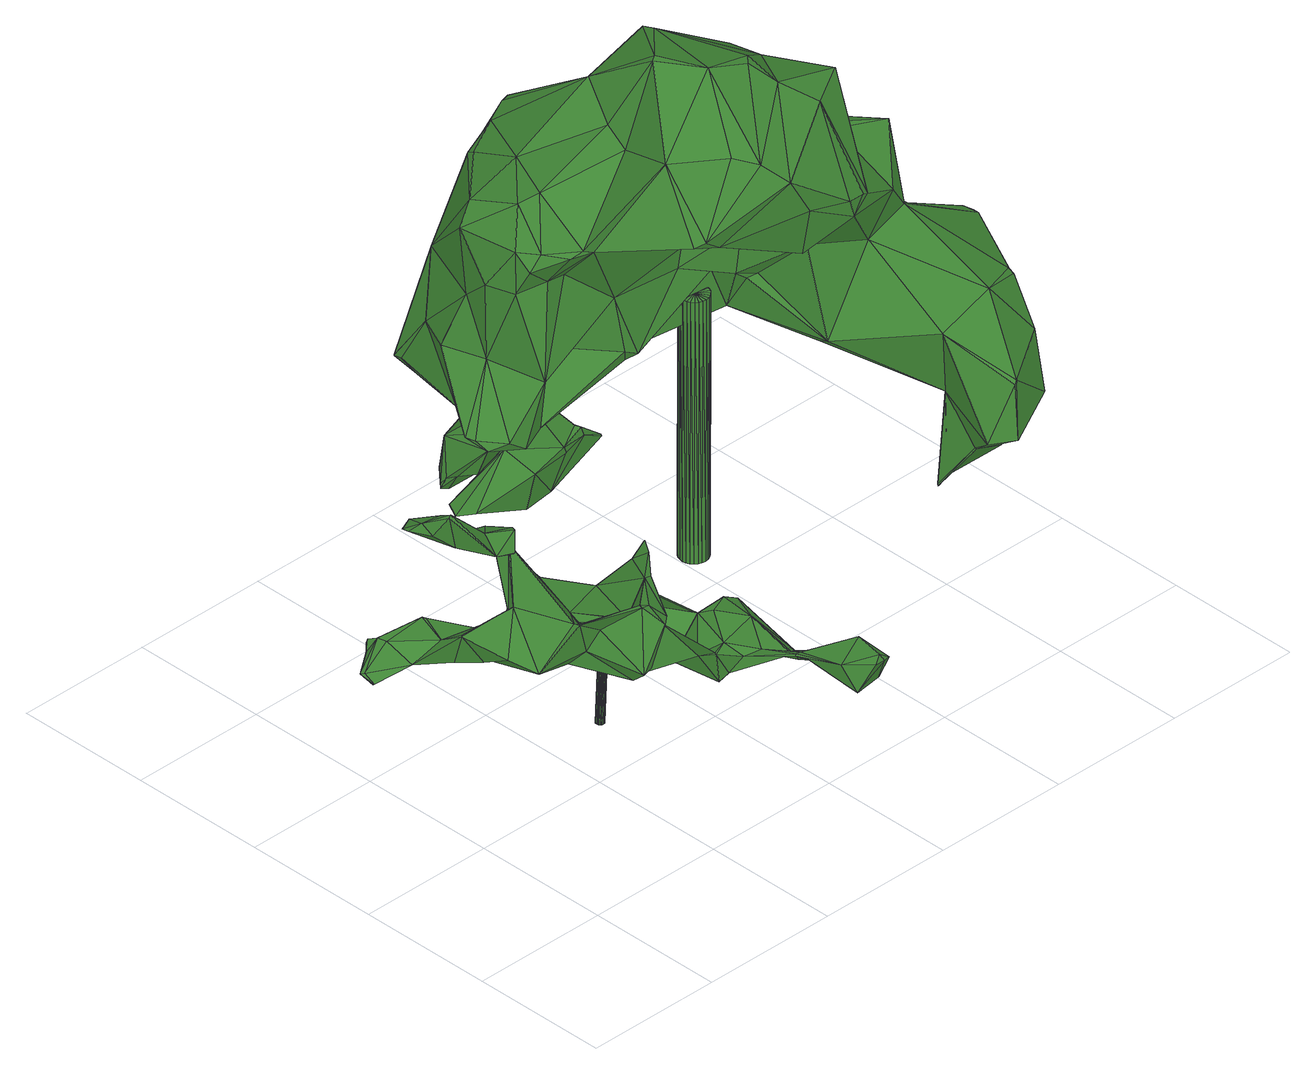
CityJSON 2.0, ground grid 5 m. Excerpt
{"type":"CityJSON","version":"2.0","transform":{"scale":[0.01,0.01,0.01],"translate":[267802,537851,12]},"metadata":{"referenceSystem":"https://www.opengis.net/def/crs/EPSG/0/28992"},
"CityObjects":{
"tree1":{"type":"SolitaryVegetationObject","attributes":{"gtid":415,"crown_width_m":8.97,"crown_median_z":16.67,"crown_r50_m":0.364,"crown_porosity":0.885,"trunk_H_m":3.82,"trunk_DBH_m":0.286,"trunk_radius_m":0.143,"trunk_base_height_m":12.85,"original_gtid":"469"},"geometry":[{"type":"Solid","lod":"3","boundaries":[[[[0,1,2]],[[3,4,5]],[[6,7,8]],[[9,10,11]],[[12,13,14]],[[15,16,17]],[[18,19,15]],[[2,20,21]],[[11,22,9]],[[23,24,25]],[[26,25,24]],[[27,5,28]],[[29,10,9]],[[30,9,22]],[[31,32,33]],[[17,16,34]],[[17,34,35]],[[36,37,38]],[[39,28,40]],[[41,39,40]],[[20,18,15]],[[20,15,17]],[[42,43,44]],[[45,43,46]],[[47,48,49]],[[25,29,30]],[[9,30,29]],[[50,51,52]],[[39,53,28]],[[54,53,39]],[[55,56,57]],[[58,59,60]],[[1,61,62]],[[52,63,64]],[[65,66,2]],[[67,68,69]],[[70,71,72]],[[73,74,75]],[[8,7,35]],[[76,55,57]],[[33,77,42]],[[18,78,19]],[[79,67,80]],[[81,82,83]],[[11,23,22]],[[84,85,66]],[[86,87,88]],[[89,90,91]],[[89,91,92]],[[2,18,20]],[[73,93,77]],[[73,77,74]],[[7,0,21]],[[7,21,20]],[[93,42,77]],[[94,86,75]],[[43,42,93]],[[23,25,22]],[[30,22,25]],[[95,67,96]],[[97,98,99]],[[100,101,102]],[[28,53,27]],[[103,5,27]],[[3,5,103]],[[104,105,106]],[[107,108,109]],[[110,46,69]],[[111,112,113]],[[114,115,116]],[[40,28,5]],[[25,26,92]],[[4,117,41]],[[114,44,118]],[[111,119,104]],[[100,12,101]],[[120,98,121]],[[16,122,34]],[[123,124,58]],[[54,83,53]],[[35,7,20]],[[60,125,24]],[[41,5,4]],[[121,76,104]],[[121,126,76]],[[127,109,108]],[[23,11,128]],[[40,5,41]],[[10,128,11]],[[85,2,66]],[[18,2,85]],[[123,129,100]],[[124,123,100]],[[130,58,60]],[[131,132,133]],[[66,134,84]],[[12,135,136]],[[12,136,90]],[[64,137,138]],[[139,105,57]],[[33,32,37]],[[37,32,140]],[[19,78,84]],[[84,78,85]],[[141,132,142]],[[143,83,144]],[[134,34,122]],[[134,122,84]],[[145,146,63]],[[16,15,122]],[[38,147,14]],[[127,101,12]],[[35,34,134]],[[103,83,3]],[[36,13,90]],[[78,18,85]],[[57,105,76]],[[36,14,13]],[[27,53,103]],[[83,103,53]],[[133,148,131]],[[80,149,55]],[[150,115,110]],[[93,151,43]],[[43,151,152]],[[153,154,155]],[[35,20,17]],[[71,156,136]],[[91,136,156]],[[80,67,149]],[[145,116,153]],[[148,133,157]],[[47,50,48]],[[88,158,75]],[[75,158,73]],[[66,65,134]],[[159,82,81]],[[153,115,154]],[[41,160,39]],[[75,74,94]],[[42,44,31]],[[106,111,104]],[[129,123,72]],[[97,121,98]],[[35,134,8]],[[8,134,65]],[[120,131,99]],[[102,101,127]],[[84,122,19]],[[80,55,126]],[[123,128,72]],[[38,14,36]],[[158,149,73]],[[38,161,162]],[[163,162,161]],[[105,139,106]],[[82,113,164]],[[96,152,73]],[[165,111,106]],[[6,8,62]],[[118,46,110]],[[76,105,104]],[[118,45,46]],[[104,119,121]],[[2,1,62]],[[166,68,167]],[[24,23,130]],[[71,135,129]],[[90,13,12]],[[168,169,67]],[[95,96,73]],[[102,59,58]],[[170,24,125]],[[170,125,107]],[[54,171,83]],[[140,145,63]],[[49,50,162]],[[48,50,49]],[[132,131,120]],[[113,120,111]],[[113,132,120]],[[140,137,37]],[[6,150,7]],[[150,0,7]],[[126,55,76]],[[12,147,127]],[[14,147,12]],[[167,68,97]],[[79,80,126]],[[94,74,33]],[[52,162,50]],[[52,64,162]],[[33,74,77]],[[90,136,91]],[[145,153,51]],[[128,70,72]],[[147,38,64]],[[109,127,147]],[[115,153,116]],[[15,19,122]],[[172,173,150]],[[119,111,120]],[[79,97,68]],[[79,68,67]],[[46,43,152]],[[10,174,128]],[[29,174,10]],[[91,156,174]],[[163,49,162]],[[89,26,170]],[[6,62,165]],[[41,117,157]],[[88,87,158]],[[175,37,36]],[[112,1,172]],[[112,61,1]],[[42,31,33]],[[113,68,164]],[[133,141,160]],[[0,2,21]],[[75,86,88]],[[99,98,120]],[[63,94,33]],[[91,176,92]],[[44,114,32]],[[44,32,31]],[[114,118,115]],[[110,115,118]],[[52,87,86]],[[82,164,83]],[[79,121,97]],[[126,121,79]],[[128,123,58]],[[163,51,49]],[[114,116,32]],[[144,83,164]],[[140,32,116]],[[26,24,170]],[[2,62,65]],[[39,160,141]],[[113,112,68]],[[141,54,39]],[[141,171,54]],[[141,81,171]],[[141,142,81]],[[112,69,68]],[[130,23,58]],[[128,58,23]],[[64,109,147]],[[119,120,121]],[[106,139,165]],[[52,86,63]],[[102,107,59]],[[145,140,116]],[[158,52,149]],[[64,177,109]],[[107,177,138]],[[133,132,141]],[[38,162,64]],[[166,164,68]],[[144,164,166]],[[149,56,55]],[[158,87,52]],[[81,83,171]],[[138,177,64]],[[117,4,178]],[[3,178,4]],[[143,178,83]],[[3,83,178]],[[6,165,150]],[[168,179,169]],[[111,61,112]],[[63,86,94]],[[160,157,133]],[[41,157,160]],[[148,157,117]],[[109,177,107]],[[143,167,178]],[[139,150,165]],[[96,67,169]],[[110,69,112]],[[45,44,43]],[[159,113,82]],[[169,179,96]],[[142,159,81]],[[96,179,152]],[[152,179,168]],[[132,113,142]],[[142,113,159]],[[131,167,99]],[[97,99,167]],[[33,37,180]],[[138,180,175]],[[37,175,180]],[[67,69,168]],[[135,71,136]],[[0,150,173]],[[0,173,1]],[[172,1,173]],[[56,154,57]],[[57,154,139]],[[56,155,154]],[[139,154,150]],[[115,150,154]],[[118,44,45]],[[46,168,69]],[[46,152,168]],[[33,180,137]],[[138,137,180]],[[49,51,47]],[[50,47,51]],[[33,137,140]],[[33,140,63]],[[129,135,12]],[[107,102,108]],[[110,112,172]],[[172,150,110]],[[149,51,56]],[[56,51,155]],[[52,51,149]],[[102,127,108]],[[58,124,102]],[[149,95,73]],[[153,155,51]],[[65,62,8]],[[130,60,24]],[[137,64,161]],[[38,37,161]],[[137,161,37]],[[93,73,151]],[[73,152,151]],[[144,166,143]],[[178,167,181]],[[70,174,156]],[[70,156,71]],[[138,175,89]],[[26,89,92]],[[89,175,90]],[[36,90,175]],[[63,146,64]],[[161,64,146]],[[12,100,129]],[[102,124,100]],[[72,71,129]],[[145,51,146]],[[149,67,95]],[[161,146,163]],[[163,146,51]],[[138,170,107]],[[89,170,138]],[[131,181,167]],[[143,166,167]],[[128,174,70]],[[111,62,61]],[[165,62,111]],[[60,59,125]],[[107,125,59]],[[131,148,181]],[[178,181,117]],[[117,181,148]],[[25,176,29]],[[174,29,176]],[[92,176,25]],[[174,176,91]],[[182,183,184]],[[182,184,185]],[[185,184,186]],[[185,186,187]],[[184,183,188]],[[184,188,186]],[[186,188,189]],[[186,189,187]],[[188,183,190]],[[188,190,189]],[[189,190,191]],[[189,191,187]],[[190,183,192]],[[190,192,191]],[[191,192,193]],[[191,193,187]],[[192,183,194]],[[192,194,193]],[[193,194,195]],[[193,195,187]],[[194,183,196]],[[194,196,195]],[[195,196,197]],[[195,197,187]],[[196,183,198]],[[196,198,197]],[[197,198,199]],[[197,199,187]],[[198,183,200]],[[198,200,199]],[[199,200,201]],[[199,201,187]],[[200,183,202]],[[200,202,201]],[[201,202,203]],[[201,203,187]],[[202,183,204]],[[202,204,203]],[[203,204,205]],[[203,205,187]],[[204,183,206]],[[204,206,205]],[[205,206,207]],[[205,207,187]],[[206,183,208]],[[206,208,207]],[[207,208,209]],[[207,209,187]],[[208,183,210]],[[208,210,209]],[[209,210,211]],[[209,211,187]],[[210,183,212]],[[210,212,211]],[[211,212,213]],[[211,213,187]],[[212,183,214]],[[212,214,213]],[[213,214,215]],[[213,215,187]],[[214,183,216]],[[214,216,215]],[[215,216,217]],[[215,217,187]],[[216,183,218]],[[216,218,217]],[[217,218,219]],[[217,219,187]],[[218,183,220]],[[218,220,219]],[[219,220,221]],[[219,221,187]],[[220,183,222]],[[220,222,221]],[[221,222,223]],[[221,223,187]],[[222,183,224]],[[222,224,223]],[[223,224,225]],[[223,225,187]],[[224,183,226]],[[224,226,225]],[[225,226,227]],[[225,227,187]],[[226,183,228]],[[226,228,227]],[[227,228,229]],[[227,229,187]],[[228,183,230]],[[228,230,229]],[[229,230,231]],[[229,231,187]],[[230,183,182]],[[230,182,231]],[[231,182,185]],[[231,185,187]]]]}]},
"tree2":{"type":"SolitaryVegetationObject","attributes":{"gtid":102,"crown_width_m":15.46,"crown_median_z":23.68,"crown_r50_m":0.574,"crown_porosity":0.86,"trunk_H_m":10,"trunk_DBH_m":1.02,"trunk_radius_m":0.509,"trunk_base_height_m":13.68,"original_gtid":"110"},"geometry":[{"type":"Solid","lod":"3","boundaries":[[[[232,233,234]],[[235,236,237]],[[238,239,240]],[[241,242,243]],[[244,245,246]],[[244,247,248]],[[249,250,251]],[[252,253,254]],[[255,256,257]],[[258,259,260]],[[261,244,248]],[[261,262,244]],[[263,264,265]],[[266,267,268]],[[269,270,271]],[[244,262,245]],[[272,273,274]],[[275,276,277]],[[278,237,279]],[[280,281,282]],[[280,282,283]],[[275,284,262]],[[275,262,261]],[[285,286,287]],[[288,271,275]],[[277,288,275]],[[237,236,289]],[[290,291,292]],[[293,294,295]],[[237,296,235]],[[297,298,299]],[[260,300,258]],[[300,260,241]],[[301,302,303]],[[255,257,304]],[[305,304,257]],[[306,250,307]],[[243,308,309]],[[310,311,312]],[[313,248,247]],[[314,315,238]],[[316,317,280]],[[249,318,319]],[[316,320,321]],[[322,323,324]],[[325,326,327]],[[328,329,330]],[[298,331,332]],[[280,283,297]],[[333,334,335]],[[260,336,241]],[[305,337,304]],[[284,338,262]],[[284,339,338]],[[340,282,281]],[[341,236,342]],[[343,344,345]],[[337,346,347]],[[348,336,349]],[[268,350,316]],[[291,256,351]],[[352,353,354]],[[355,330,329]],[[314,296,315]],[[266,356,267]],[[346,337,357]],[[233,358,347]],[[297,263,359]],[[263,297,360]],[[316,280,299]],[[251,291,351]],[[325,252,361]],[[288,362,363]],[[364,365,366]],[[337,347,304]],[[268,286,367]],[[285,367,286]],[[368,369,370]],[[237,278,296]],[[371,372,373]],[[284,373,372]],[[289,236,341]],[[291,257,256]],[[374,292,306]],[[374,306,307]],[[362,277,375]],[[341,376,377]],[[378,376,379]],[[380,362,381]],[[382,383,345]],[[384,247,244]],[[323,314,385]],[[314,238,385]],[[370,272,274]],[[248,381,375]],[[329,384,386]],[[296,314,235]],[[293,295,335]],[[313,381,248]],[[286,267,287]],[[248,277,276]],[[316,321,268]],[[286,268,267]],[[387,318,369]],[[261,276,275]],[[307,250,388]],[[347,251,255]],[[304,347,255]],[[339,389,338]],[[390,391,392]],[[272,232,273]],[[288,277,362]],[[244,246,384]],[[393,289,377]],[[394,395,396]],[[397,246,338]],[[380,363,362]],[[284,275,271]],[[375,277,248]],[[248,276,261]],[[331,326,332]],[[232,358,233]],[[346,391,390]],[[295,391,346]],[[369,249,370]],[[289,341,377]],[[398,379,376]],[[399,310,400]],[[328,341,342]],[[401,399,334]],[[402,376,355]],[[398,376,402]],[[246,397,403]],[[274,368,370]],[[404,273,232]],[[362,375,381]],[[405,254,348]],[[233,347,234]],[[406,319,318]],[[269,271,288]],[[271,270,373]],[[271,373,284]],[[317,281,280]],[[308,243,242]],[[341,328,376]],[[407,408,327]],[[398,409,379]],[[376,330,355]],[[376,328,330]],[[240,381,385]],[[331,408,407]],[[247,384,329]],[[313,247,329]],[[294,293,382]],[[410,331,359]],[[393,377,378]],[[329,411,322]],[[357,257,291]],[[376,378,377]],[[351,256,255]],[[412,413,396]],[[285,340,367]],[[408,410,265]],[[406,414,319]],[[415,319,414]],[[268,321,266]],[[232,251,358]],[[367,281,317]],[[351,255,251]],[[246,403,386]],[[358,251,347]],[[389,416,417]],[[418,416,389]],[[232,272,251]],[[370,251,272]],[[339,418,389]],[[340,281,367]],[[370,249,251]],[[369,318,249]],[[367,350,268]],[[316,350,317]],[[317,350,367]],[[419,269,420]],[[318,387,406]],[[324,385,381]],[[323,385,324]],[[366,349,421]],[[407,327,326]],[[298,332,422]],[[359,263,265]],[[310,423,424]],[[287,340,285]],[[425,426,307]],[[331,298,359]],[[371,373,419]],[[427,419,420]],[[369,368,303]],[[413,427,363]],[[245,262,338]],[[428,287,356]],[[303,302,374]],[[396,429,300]],[[303,374,406]],[[369,303,387]],[[270,419,373]],[[430,352,393]],[[354,393,352]],[[329,386,355]],[[357,291,290]],[[305,357,337]],[[305,257,357]],[[302,399,401]],[[421,431,432]],[[421,349,431]],[[297,359,298]],[[360,297,283]],[[431,433,259]],[[346,390,234]],[[346,234,347]],[[413,363,434]],[[324,313,322]],[[241,336,348]],[[242,241,348]],[[303,406,387]],[[283,435,360]],[[252,325,253]],[[430,353,352]],[[405,353,430]],[[309,308,400]],[[399,400,308]],[[405,430,252]],[[252,435,282]],[[284,418,339]],[[288,420,269]],[[234,404,232]],[[274,273,368]],[[436,432,431]],[[270,269,419]],[[418,284,416]],[[404,417,371]],[[301,368,404]],[[301,404,371]],[[437,383,438]],[[410,359,265]],[[410,408,331]],[[294,382,439]],[[380,434,363]],[[411,235,323]],[[399,302,423]],[[424,423,302]],[[390,439,440]],[[293,335,334]],[[441,325,327]],[[253,325,441]],[[401,333,290]],[[334,333,401]],[[442,443,444]],[[411,323,322]],[[404,368,273]],[[393,442,430]],[[322,313,329]],[[393,378,442]],[[236,411,342]],[[324,381,313]],[[240,380,381]],[[419,301,371]],[[398,402,445]],[[446,398,445]],[[349,336,433]],[[327,254,441]],[[253,441,254]],[[368,301,303]],[[354,353,364]],[[290,333,357]],[[346,357,333]],[[374,414,406]],[[295,392,391]],[[249,319,388]],[[312,396,309]],[[360,435,263]],[[267,356,287]],[[309,395,243]],[[309,396,395]],[[312,311,412]],[[413,412,311]],[[447,296,278]],[[349,433,431]],[[260,433,336]],[[260,259,433]],[[447,315,296]],[[259,436,431]],[[259,258,436]],[[448,364,366]],[[279,289,366]],[[279,366,421]],[[345,443,442]],[[442,343,345]],[[428,320,361]],[[240,385,238]],[[333,335,295]],[[397,439,449]],[[396,240,429]],[[333,295,346]],[[394,396,300]],[[246,386,384]],[[292,374,401]],[[401,374,302]],[[307,426,374]],[[242,348,254]],[[252,254,405]],[[408,254,327]],[[429,240,239]],[[448,366,289]],[[450,445,386]],[[444,451,430]],[[442,444,430]],[[397,338,389]],[[440,389,417]],[[245,338,246]],[[397,389,439]],[[450,386,403]],[[382,293,438]],[[382,438,383]],[[414,426,415]],[[292,401,290]],[[312,412,396]],[[390,404,234]],[[417,404,390]],[[414,374,426]],[[415,426,425]],[[397,450,403]],[[295,294,392]],[[312,309,400]],[[411,328,342]],[[312,400,310]],[[319,415,452]],[[283,282,435]],[[297,299,280]],[[390,440,417]],[[453,308,437]],[[308,443,437]],[[252,282,361]],[[439,389,440]],[[372,416,284]],[[328,411,329]],[[422,316,299]],[[422,299,298]],[[308,242,451]],[[428,356,266]],[[288,363,420]],[[361,282,287]],[[340,287,282]],[[235,411,236]],[[413,434,396]],[[310,399,423]],[[287,428,361]],[[319,452,388]],[[388,452,307]],[[399,308,453]],[[399,453,334]],[[383,437,443]],[[264,435,454]],[[252,454,435]],[[409,398,446]],[[430,454,252]],[[264,454,265]],[[314,323,235]],[[264,263,435]],[[315,239,238]],[[447,300,239]],[[447,239,315]],[[405,349,353]],[[345,446,450]],[[382,345,450]],[[388,250,249]],[[344,409,446]],[[355,445,402]],[[386,445,355]],[[344,446,345]],[[407,326,331]],[[361,332,326]],[[326,325,361]],[[427,420,363]],[[242,254,451]],[[454,451,254]],[[454,254,265]],[[265,254,408]],[[237,289,279]],[[417,372,371]],[[240,396,434]],[[240,434,380]],[[425,307,452]],[[425,452,415]],[[448,289,393]],[[446,445,450]],[[334,438,293]],[[372,417,416]],[[243,395,241]],[[394,241,395]],[[390,392,439]],[[345,383,443]],[[451,444,443]],[[308,451,443]],[[430,451,454]],[[348,349,405]],[[397,449,450]],[[413,311,427]],[[436,258,432]],[[300,432,258]],[[429,239,300]],[[279,421,432]],[[279,432,278]],[[278,432,447]],[[447,432,300]],[[294,439,392]],[[382,449,439]],[[378,379,344]],[[442,344,343]],[[442,378,344]],[[409,344,379]],[[394,300,241]],[[251,250,291]],[[292,291,250]],[[292,250,306]],[[427,311,455]],[[361,320,332]],[[422,320,316]],[[332,320,422]],[[450,449,382]],[[353,349,365]],[[364,353,365]],[[393,354,448]],[[364,448,354]],[[366,365,349]],[[419,455,301]],[[427,455,419]],[[310,455,311]],[[424,455,310]],[[302,455,424]],[[301,455,302]],[[453,438,334]],[[437,438,453]],[[266,320,428]],[[321,320,266]],[[456,457,458]],[[456,458,459]],[[459,458,460]],[[459,460,461]],[[458,457,462]],[[458,462,460]],[[460,462,463]],[[460,463,461]],[[462,457,464]],[[462,464,463]],[[463,464,465]],[[463,465,461]],[[464,457,466]],[[464,466,465]],[[465,466,467]],[[465,467,461]],[[466,457,468]],[[466,468,467]],[[467,468,469]],[[467,469,461]],[[468,457,470]],[[468,470,469]],[[469,470,471]],[[469,471,461]],[[470,457,472]],[[470,472,471]],[[471,472,473]],[[471,473,461]],[[472,457,474]],[[472,474,473]],[[473,474,475]],[[473,475,461]],[[474,457,476]],[[474,476,475]],[[475,476,477]],[[475,477,461]],[[476,457,478]],[[476,478,477]],[[477,478,479]],[[477,479,461]],[[478,457,480]],[[478,480,479]],[[479,480,481]],[[479,481,461]],[[480,457,482]],[[480,482,481]],[[481,482,483]],[[481,483,461]],[[482,457,484]],[[482,484,483]],[[483,484,485]],[[483,485,461]],[[484,457,486]],[[484,486,485]],[[485,486,487]],[[485,487,461]],[[486,457,488]],[[486,488,487]],[[487,488,489]],[[487,489,461]],[[488,457,490]],[[488,490,489]],[[489,490,491]],[[489,491,461]],[[490,457,492]],[[490,492,491]],[[491,492,493]],[[491,493,461]],[[492,457,494]],[[492,494,493]],[[493,494,495]],[[493,495,461]],[[494,457,496]],[[494,496,495]],[[495,496,497]],[[495,497,461]],[[496,457,498]],[[496,498,497]],[[497,498,499]],[[497,499,461]],[[498,457,500]],[[498,500,499]],[[499,500,501]],[[499,501,461]],[[500,457,502]],[[500,502,501]],[[501,502,503]],[[501,503,461]],[[502,457,504]],[[502,504,503]],[[503,504,505]],[[503,505,461]],[[504,457,456]],[[504,456,505]],[[505,456,459]],[[505,459,461]]]]}]}
},
"vertices":[
[277,910,441],[265,866,566],[167,984,448],[207,854,1062],[222,917,1020],[175,950,997],[296,1055,526],[247,1027,466],[291,1066,527],[1353,114,314],[1379,166,214],[1398,138,294],[1127,555,257],[1025,532,222],[1024,560,221],[100,1113,462],[123,1140,475],[159,1123,464],[43,1014,434],[33,1053,450],[159,1000,444],[169,986,446],[1350,131,330],[1362,237,339],[1189,316,326],[1223,172,334],[1158,303,340],[171,898,975],[154,986,958],[1259,137,228],[1302,99,330],[715,490,413],[722,520,381],[840,566,479],[130,1140,487],[187,1114,473],[1006,488,218],[959,532,317],[959,647,240],[183,1028,940],[162,1021,946],[206,1036,955],[777,491,548],[725,539,611],[665,470,421],[637,636,523],[551,638,581],[1028,935,359],[1029,933,356],[988,896,340],[1029,931,359],[935,847,373],[933,816,398],[242,871,911],[270,881,891],[738,965,481],[747,926,459],[698,982,467],[1340,324,258],[1238,407,258],[1230,371,273],[269,870,567],[260,951,514],[911,731,500],[1078,655,358],[145,1072,504],[11,1034,469],[646,777,513],[501,895,781],[534,645,593],[1302,349,219],[1277,395,217],[1325,375,194],[846,651,607],[878,658,595],[954,743,604],[643,1019,596],[817,526,542],[16,1000,441],[604,944,618],[666,933,558],[335,889,866],[385,803,862],[330,778,879],[4,1045,465],[16,997,444],[1000,806,589],[998,810,589],[1000,808,593],[1075,450,299],[1038,476,242],[1198,370,284],[1155,302,336],[761,545,599],[919,700,547],[780,662,481],[746,630,511],[527,925,784],[524,927,782],[491,964,813],[1308,449,177],[1188,574,328],[1274,428,232],[198,853,1053],[585,950,578],[615,1001,529],[562,955,518],[1196,540,346],[1255,658,324],[1210,675,344],[421,684,438],[462,860,555],[454,830,602],[497,897,779],[678,531,365],[581,718,380],[732,674,391],[265,954,954],[603,661,445],[573,922,597],[488,965,809],[600,947,618],[98,1114,467],[1340,404,191],[1321,420,196],[1200,372,288],[645,1015,598],[1253,659,320],[1384,244,243],[1308,448,172],[1307,298,285],[479,980,820],[395,1016,811],[396,1019,813],[136,1106,505],[1285,428,204],[1235,407,254],[960,535,320],[1033,495,350],[564,964,476],[776,606,420],[346,1022,810],[370,985,834],[456,826,895],[408,778,856],[837,766,429],[929,815,395],[1168,644,311],[371,987,838],[829,847,488],[398,879,403],[730,553,613],[728,555,611],[748,787,395],[565,848,475],[757,887,455],[1228,369,269],[362,1018,822],[929,790,570],[386,918,850],[346,1026,813],[960,646,245],[973,858,340],[969,858,337],[407,781,852],[444,874,487],[460,832,868],[481,862,874],[553,641,583],[628,721,513],[1133,429,309],[302,889,874],[377,778,465],[345,849,438],[1287,288,247],[975,470,346],[1186,314,322],[1131,639,351],[358,859,914],[639,639,525],[976,474,348],[413,913,861],[739,724,85],[725,725,85],[739,728,85],[742,711,467],[742,715,467],[728,712,467],[738,732,85],[741,718,467],[735,735,85],[739,721,467],[733,737,85],[736,724,468],[729,739,85],[732,725,468],[726,739,86],[729,726,468],[722,739,86],[725,726,468],[718,738,86],[722,724,468],[715,735,85],[718,722,468],[713,733,85],[716,719,468],[711,729,85],[715,716,467],[711,726,85],[714,712,467],[711,722,85],[714,708,467],[712,718,85],[716,705,467],[715,715,85],[718,702,467],[717,713,85],[721,699,467],[721,711,84],[724,698,467],[724,711,84],[728,697,467],[728,711,84],[732,698,467],[732,712,84],[735,699,467],[735,715,84],[738,701,467],[737,718,85],[740,704,467],[739,721,85],[742,707,467],
[2368,732,1188],[2381,815,1166],[2266,943,1171],[796,1158,1789],[755,1328,1741],[677,1293,1690],[803,934,1689],[784,1014,1576],[894,925,1675],[752,1015,1035],[921,1212,963],[1139,1037,1090],[1429,1203,2116],[1711,1158,1941],[1704,1168,1936],[1281,1049,2163],[1361,896,2154],[2256,327,774],[2089,494,786],[2387,662,914],[945,1372,684],[767,1430,531],[942,1365,684],[2378,835,678],[2339,825,685],[2277,890,705],[589,983,1074],[544,1033,1040],[652,975,1027],[1544,908,2103],[1706,1015,1972],[1240,1331,638],[1220,1339,649],[1150,1313,614],[1074,1779,260],[1122,1834,288],[1158,1852,228],[1655,571,1668],[1733,594,1646],[1696,744,1937],[2247,439,1130],[2212,440,1204],[2216,424,1190],[1587,820,2027],[1516,878,2102],[1343,648,1922],[649,1151,1560],[683,1269,1447],[1358,1676,441],[1305,1728,459],[1148,1630,509],[1286,1420,544],[1855,839,1938],[1209,1834,430],[1169,1832,397],[1115,1804,428],[1423,596,1840],[814,1557,1419],[2045,974,802],[2267,769,757],[2017,765,882],[1788,1405,1080],[1911,1382,1091],[1924,1335,1062],[675,1047,1723],[1355,1361,538],[1355,1357,532],[1337,1604,405],[732,972,1240],[1880,720,1336],[1712,728,1030],[1917,431,1107],[2345,952,710],[2297,954,714],[2035,537,851],[1990,484,518],[1171,1090,1077],[1162,1001,1122],[1554,972,1243],[1553,947,1425],[1395,1064,1294],[1260,1038,2159],[725,984,1720],[688,993,1664],[1304,1724,294],[1335,1765,363],[1987,170,802],[1979,344,686],[1103,1733,315],[1110,1778,243],[1156,1128,1924],[868,1134,1806],[1132,1027,1891],[856,1442,500],[1013,1367,434],[807,1352,513],[1081,1567,1755],[1230,1289,1989],[1154,1590,1783],[1110,1331,458],[1193,1466,437],[1885,1116,1001],[1624,1098,1057],[1875,1315,1057],[624,1090,1030],[2187,996,805],[1763,1065,1902],[1772,1028,1884],[1186,1726,504],[961,1545,1705],[955,1513,1726],[1187,1483,1498],[1299,1712,1498],[1395,1360,1284],[2199,1029,1092],[2494,983,1010],[821,1302,972],[651,1284,1035],[1285,1810,346],[2368,810,681],[820,1625,998],[736,1539,983],[721,1625,1022],[1184,1596,1785],[1073,1778,281],[2072,991,782],[2391,778,1166],[1252,1330,601],[1284,1364,589],[1115,1613,467],[1121,661,1729],[1191,673,1673],[714,1618,1025],[711,1584,1033],[709,1474,1230],[1246,1835,433],[2051,362,1247],[2016,206,998],[2221,336,1023],[1940,671,1520],[1900,888,1661],[1764,606,1625],[1984,488,830],[1268,701,1957],[1182,1715,1574],[982,1633,1484],[1025,1657,1439],[1298,1738,1502],[1082,674,1722],[1078,796,1981],[1709,1405,1175],[1424,1370,1177],[1423,1246,2104],[854,931,1695],[1450,1296,1786],[2002,200,988],[2158,418,574],[1923,993,1649],[2068,1012,1343],[1914,1066,1063],[1896,1097,1345],[867,1610,1367],[902,1131,1209],[1118,1016,1142],[1070,1014,1370],[1625,1239,1714],[1341,1725,1525],[1590,1048,1066],[1530,1055,1227],[1772,829,953],[1343,1651,1595],[1563,1266,1743],[2052,737,1378],[753,1498,986],[1933,250,771],[1005,1332,442],[1001,1289,598],[1337,1738,1503],[1161,1317,586],[955,1327,1801],[1411,1034,1549],[1230,834,1610],[1975,348,689],[1948,483,490],[1917,906,1670],[2106,861,1609],[1841,904,1855],[1681,581,1592],[1517,606,1683],[636,1335,1247],[1283,1545,425],[1590,959,1215],[1618,939,1230],[1954,485,489],[1951,488,494],[1540,663,1482],[1078,1758,308],[877,1037,1544],[936,1565,987],[522,1110,1067],[674,1173,1256],[589,1092,1031],[1173,809,1623],[1222,1345,648],[531,1076,1068],[1378,1307,1171],[1552,1295,1160],[1877,1248,1491],[2010,995,1558],[741,1375,526],[1029,1539,1369],[1225,1273,1234],[999,1318,1270],[1401,1548,1582],[1399,1547,1575],[676,1045,1565],[751,1491,1226],[1699,1296,1484],[1531,1392,1536],[997,1325,1015],[1988,477,517],[1430,1216,1190],[973,1416,953],[1662,770,1401],[1526,1076,168],[1475,1075,168],[1524,1089,169],[1516,1062,1169],[1514,1075,1169],[1465,1061,1168],[1519,1101,169],[1509,1087,1169],[1510,1111,169],[1500,1098,1169],[1500,1119,169],[1490,1106,1169],[1488,1124,169],[1477,1111,1169],[1474,1126,169],[1464,1112,1169],[1461,1124,168],[1451,1110,1169],[1449,1119,168],[1439,1105,1169],[1439,1111,168],[1428,1097,1168],[1431,1100,168],[1420,1086,1168],[1426,1088,168],[1415,1074,1168],[1424,1074,167],[1414,1061,1168],[1426,1061,167],[1416,1047,1167],[1431,1049,167],[1421,1035,1167],[1440,1039,167],[1429,1025,1167],[1450,1031,167],[1440,1017,1167],[1462,1026,167],[1452,1012,1167],[1476,1024,167],[1465,1010,1167],[1489,1026,167],[1479,1012,1168],[1501,1031,168],[1491,1018,1168],[1511,1040,168],[1501,1026,1168],[1520,1050,168],[1509,1036,1168],[1524,1062,168],[1514,1049,1169]
]}
